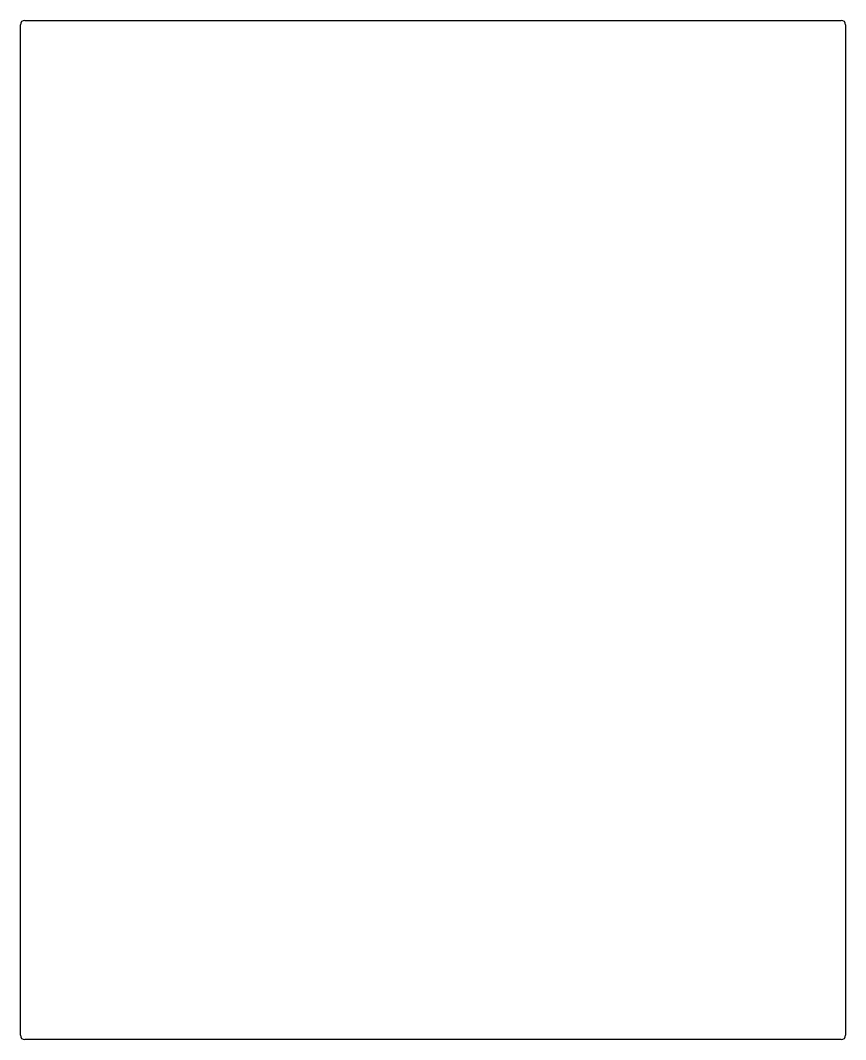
# Model space of a CAD drawing. Header units: millimetres. Extents: x -192 to 192, y -236 to 236.
import ezdxf

# ---------------------------------------------------------------- set-up
doc = ezdxf.new("R2010")
doc.units = ezdxf.units.MM
doc.layers.add('Sketch', color=7, linetype='CONTINUOUS')

msp = doc.modelspace()

# ---------------------------------------------------------------- linework, layer by layer
at = {"layer": 'Sketch'}
for p, q in [((-191.5, -234.5), (-191.5, 234.5)), ((-189.5, 236.5), (189.5, 236.5)), ((191.5, 234.5), (191.5, -234.5)), ((189.5, -236.5), (-189.5, -236.5))]:
    msp.add_line(p, q, dxfattribs=at)
for centre, start, end in [((-189.5, 234.5), 90, 180), ((189.5, 234.5), 0, 90), ((-189.5, -234.5), 180, -90), ((189.5, -234.5), -90, 0)]:
    msp.add_arc(centre, 2, start, end, dxfattribs=at)

doc.saveas('drawing.dxf')
